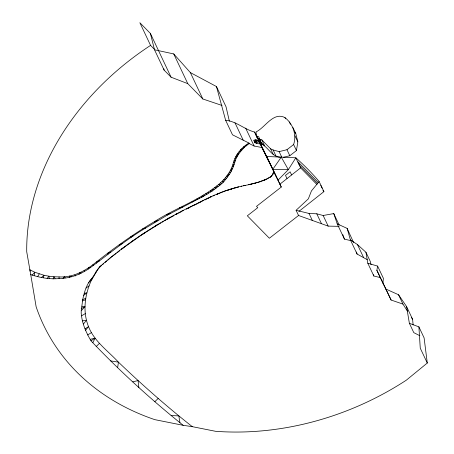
<?xml version="1.0" encoding="UTF-8"?>
<svg xmlns="http://www.w3.org/2000/svg" width="454" height="454" viewBox="0 0 454 454"><rect width="100%" height="100%" fill="white"/><g stroke="black" fill="none" stroke-linecap="round" stroke-linejoin="round"><path stroke-width="0.68" d="M186.316 209.163L194.528 204.828C209.481 197.019 224.917 189.806 241.5 186.197L241.097 186.305C248.979 184.596 257.021 183.246 264.415 179.863C268.405 178.343 273.575 176.033 273.546 171.005L281.276 187.054L256.499 206.366L257.776 207.665L247.334 215.803L269.37 238.248L298.556 215.497L328.174 226.115L339.127 226.353M222.068 105.47L202.836 98.978L187.78 83.644L171.084 77.203L150.405 33.454L139.849 22.7L150.569 45.389A260.341 209.005 -25.3 0 0 26.718 251.749L30.719 274.568C39.714 277.621 49.463 279.448 59.031 278.574L59.082 276.917C71.601 277.638 83.031 272.116 92.82 264.79C112.513 249.11 132.96 234.338 154.644 221.524C173.939 209.022 196.162 201.531 214.566 187.621C222.704 181.833 229.786 174.035 232.936 164.405C234.939 155.399 241.068 147.692 248.945 143.044L249.189 143.555L254.121 146.023L261.913 147.527L273.79 171.516M59.031 278.574C70.381 278.37 81.056 274.307 90.261 267.712C107.575 254.938 124.243 241.21 142.567 229.838L142.596 228.924L145.643 228.016L167.254 215.173L203.369 196.332L212.404 190.896L220.462 184.789L223.141 182.394L226.512 178.382L230.496 172.758L233.39 166.697L235.893 158.894L239.099 153.225L244.695 146.988L249.189 143.555M269.154 177.735L267.48 178.456M258.945 140.78L256.533 143.396L254.722 142.596L254.734 142.102L256.692 140.048L256.533 143.396L260.256 144.026L260.727 144.957L261.827 143.963C268.569 147.913 271.991 156.846 280.651 157.277M150.405 33.454L154.508 49.775L173.74 53.935L190.357 72.578L216.467 86.549L225.638 120.287C236.477 121.314 244.456 129.492 254.598 132.057L266.68 156.477L295.838 157.805C304.101 165.137 311.994 173.076 319.134 181.509L311.444 190.924L308.34 198.852L296.093 210.287L309.026 213.454L316.784 213.806L323.152 215.497L333.764 213.584L337.214 223.856L347.134 228.396L350.403 239.888L357.463 244.57L365.952 252.271L367.802 263.229L377.603 266.089L376.871 270.323L385.94 289.084L398.538 294.742L406.574 306.546L409.372 323.288L418.9 326.869L424.098 337.867L427.282 363.03L406.336 380.168A260.341 209.005 -25.3 0 1 215.548 431.3L192.314 426.664L183.172 425.307C150.626 399.219 119.697 370.997 90.953 340.789C86.532 333.111 82.628 324.831 81.527 315.853C80.409 310.689 82.236 306.013 82.435 300.934C83.888 293.829 85.789 286.429 90.057 280.459C94.319 276.253 96.038 270.136 100.504 266.101C128.817 241.454 160.597 220.865 194.528 204.828M192.314 426.664C166.618 406.444 142.085 384.765 118.454 362.167C107.984 350.868 94.29 341.476 88.519 326.608C82.026 310.491 85.159 292.268 92.86 277.167M201.326 197.405L201.411 196.355L202.149 196.985M407.414 311.126L402.959 304.095L391.11 300.032L382.915 283.109L383.392 278.33L377.603 266.089M117.637 367.587L118.454 362.167L110.606 360.89M283.29 157.322L289.817 155.728L296.456 150.558L293.613 144.537C296.922 134.707 292.978 123.914 284.97 117.603C273.257 111.531 265.25 127.551 256.141 131.859L256.221 135.78L257.395 138.271L260.04 139.367L258.587 140.496L255.653 139.934L253.582 140.252L254.734 142.102L255.29 139.463M296.456 150.558L297.83 141.852L295.775 133.555L292.932 127.54M34.237 275.34L34.759 272.235L29.743 269.71M214.35 195.158L213.057 195.969M96.617 263.127L96.901 261.68L99.528 260.857M43.385 277.746L43.97 275.26L34.759 272.235L32.103 275.243M69.258 277.32L69.581 276.049L71.482 276.73M79.075 274.278L79.552 272.831L81.238 272.95M88.099 269.04L88.558 267.695L90.261 267.712M53.101 278.983L53.924 276.758L59.082 276.917M30.038 271.191L30.514 270.175L29.936 270.697M261.22 143.924L260.727 144.957L258.587 140.496L260.426 140.922L261.827 143.963L259.904 143.186L260.846 142.255L259.319 139.02L258.865 136.875L256.221 135.78M92.832 342.702L95.045 338.213L90.454 339.229M88.331 282.853C94.171 278.342 95.766 270.323 101.316 265.641M37.659 276.634L39.254 273.932M63.021 278.393L64.315 276.679L65.245 277.803M47.12 278.461L48.873 276.202L53.924 276.758L55.104 278.45M256.692 140.048L254.722 142.596L256.714 140.496L259.24 140.377M85.494 330.41L88.519 326.608L84.994 328.849M83.44 324.014L86.476 320.246L82.441 320.899M205.526 199.595L204.896 199.896L209.93 197.416M224.378 191.213L233.816 188.285M81.272 310.655L84.938 306.773L82.032 306.223M281.276 187.054L278.013 180.147L288.347 169.648L295.838 157.805L300.605 167.884L316.971 184.557M271.254 176.51L270.289 177.264L272.207 175.556L271.901 175.471M96.174 346.584L99.454 343.326M154.774 401.762L158.151 398.453M121.241 249.342L141.517 234.985L157.538 224.895M41.252 277.644L43.97 275.26L48.873 276.202L49.253 278.563M132.636 240.995L133.493 240.245M102.394 264.733L103.478 263.819M105.101 262.457L106.718 261.09M107.802 260.176L111.151 257.134L116.201 253.468M83.491 295.611L86.85 292.83L84.319 293.335M121.417 249.354L123.999 247.288M99.25 267.293L100.799 266.055M117.251 252.645L119.867 250.591M259.319 139.02L261.822 139.889L270.584 148.816L273.143 149.996L279.142 151.619L286.973 149.712L293.613 144.537M300.605 167.884L279.914 184.176M319.134 181.509L323.918 191.628L298.897 211.388M164.479 220.865L169.331 217.761M141.517 234.985L145.195 232.51M86.016 288.046L89.075 285.884M248.434 184.744L260.863 181.566M154.298 226.796L157.107 224.861M90.057 280.459L92.117 279.057M87.673 334.978L91.39 332.617M90.953 340.789L95.045 338.213M81.527 315.853L85.278 313.606M142.567 229.838L145.643 228.016M158.077 224.582L160.988 222.891M162.152 222.216L163.315 221.541M167.39 219.174L174.018 215.605M178.581 213.17L181.555 211.581M198.466 203.176L203.426 200.452M237.47 155.921L235.694 156.823L236.551 157.504M194.522 205.094L197.927 203.454M82.673 299.725L85.778 298.233M207.444 198.591L208.074 198.296M234.911 161.732L233.538 162.379L234.656 162.68M81.204 308.499L84.938 306.773M233.645 165.755L232.204 166.414L233.39 166.697M265.533 179.653L263.842 180.386L267.287 178.853M217.778 193.943L216.83 194.357L220.326 192.944M177.979 213.42L175.573 214.424L177.083 213.942M254.223 183.518L255.42 183.234M263.252 180.63L261.294 181.129M232 169.711L230.377 170.363L231.324 171.289M227.562 190.283L228.697 189.863M223.839 191.588L221.007 192.456M122.432 243.514L119.215 244.695L119.442 245.654M82.435 300.934L85.465 299.822M110.833 252.01L107.921 253.037L107.921 254.28M133.567 235.722L130.78 236.653L131.24 237.385M189.602 207.512L188.098 208.284M235.842 187.655L234.468 188.092L238.463 186.946L238.044 187.042M236.693 155.035L238.231 154.553M198.994 202.677L200.101 202.336M181.816 211.082L183.337 210.628M157.901 220.559L154.644 221.524L154.825 222.381M250.756 184.335L251.76 184.154M132.835 381.859L138.027 380.543L138.862 387.603M170.358 213.59L166.919 214.453L167.254 215.173M228.572 175.607L226.767 176.033L227.596 177.015M182.866 206.928L179.398 207.722L179.863 208.46M231.512 188.966L230.955 189.148M231.177 188.972L231.858 188.858M234.111 160.506L235.348 160.307M232.936 164.405L234.196 164.223M241.925 149.763L240.472 149.968L241.517 150.229M224.117 180.987L222.193 181.248L223.141 182.394M231.353 168.4L232.743 168.213M240.467 151.471L239.093 151.596L240.058 151.937M246.397 145.462L245.279 145.541L245.989 145.927M237.828 153.287L239.099 153.225M228.084 174.188L229.576 174.2M171.118 415.546L178.825 415.887L179.943 422.725M244.695 146.988L243.577 146.931L244.286 147.454M223.816 179.568L225.349 179.705M193.642 201.497L192.07 201.343L192.519 202.07M212.404 190.896L210.31 190.691L210.389 191.923M216.49 187.899L214.566 187.621L215.65 188.552M241.971 148.413L243.066 148.577M203.369 196.332L201.934 196.049L202.546 196.752M183.172 425.307L154.842 419.655A260.341 209.005 -25.3 0 1 36.138 306.785L30.719 274.568M220.462 184.789L218.68 184.398L219.623 185.442M234.832 158.65L235.893 158.894M337.214 223.856L344.444 239.139L351.163 240.711M367.802 263.229L373.846 276.015L380.668 277.672M247.072 144.241L247.759 144.468M212.455 189.176L214.038 189.738M229.287 172.293L230.496 172.758M256.714 140.496L260.034 142.238M197.808 199.374L196.792 198.937L197.24 199.664M194.443 200.163L195.453 200.594M216.643 186.026L218.068 186.685M225.343 177.832L226.512 178.382M207.047 194.142L205.917 193.608L206.405 194.471M248.945 143.044L232.499 134.815L225.638 120.287M419.854 335.716L413.793 332.64L409.372 323.288M203.681 195.004L204.697 195.538M273.671 172.685L273.387 172.531L272.911 174.472L272.831 174.052M350.403 239.888L357.094 254.053L367.252 259.677M220.479 182.86L221.836 183.62M318.566 182.809L297.966 161.828L299.561 165.211L317.709 183.694M322.925 190.618L323.918 191.628M150.569 45.389L154.411 49.299M154.508 49.775L164.115 70.109L171.084 77.203M92.82 264.79L93.513 265.499M84.126 270.38L84.728 271.083M258.36 141.586L260.256 144.026M74.848 275.033L75.495 275.958M208.131 192.167L208.732 193.046M294.34 131.325L295.775 133.555M411.5 317.573L412.618 319.332L413.112 324.939M199.113 197.672L199.578 198.409M95.777 272.122L95.942 272.44M278.013 180.147L266.68 156.477L276.849 177.855M406.574 306.546L412.618 319.332M398.538 294.742L402.959 304.095M427.282 363.03L420.262 348.184L418.9 326.869M385.94 289.084L391.11 300.032M376.871 270.323L382.915 283.109M365.952 252.271L370.237 261.334L371.06 264.671M357.463 244.57L363.665 257.69M347.134 228.396L353.587 242.538M320.796 185.374L322.124 188.189M333.764 213.584L339.206 225.093M289.34 121.967L290.481 124.373M294.981 135.837L297.83 141.852M284.97 117.603L285.538 118.806M323.152 215.497L328.174 226.115M286.973 149.712L289.817 155.728M316.784 213.806L321.472 223.708M291.581 174.915L290.106 171.805L285.492 175.397L286.968 178.513M309.026 213.454L312.329 220.434M279.142 151.619L281.701 157.039M273.143 149.996L275.987 156.011M270.584 148.816L273.427 154.831M296.093 210.287L298.556 215.497M261.822 139.889L264.665 145.904L260.846 142.255L259.291 141.926L260.426 140.922L260.17 139.883M261.913 146.909L268.337 160.5M254.598 132.057L263.365 150.467M245.654 128.113L254.121 146.023M234.968 122.767L243.191 140.161M216.467 86.549L226.047 106.815L229.355 121.156M190.357 72.578L202.836 98.978M173.74 53.935L187.78 83.644M342.821 234.673L344.444 239.139M356.475 252.021L357.094 254.053M373.517 274.681L373.846 276.015M163.832 68.781L164.115 70.109M281.259 157.141L272.803 169.308L288.347 169.648L281.259 157.141M211.065 196.616L210.548 197.127L211.802 196.531L211.065 196.616M244.967 185.431L243.736 185.72L245.637 185.374L244.967 185.431"/></g></svg>
